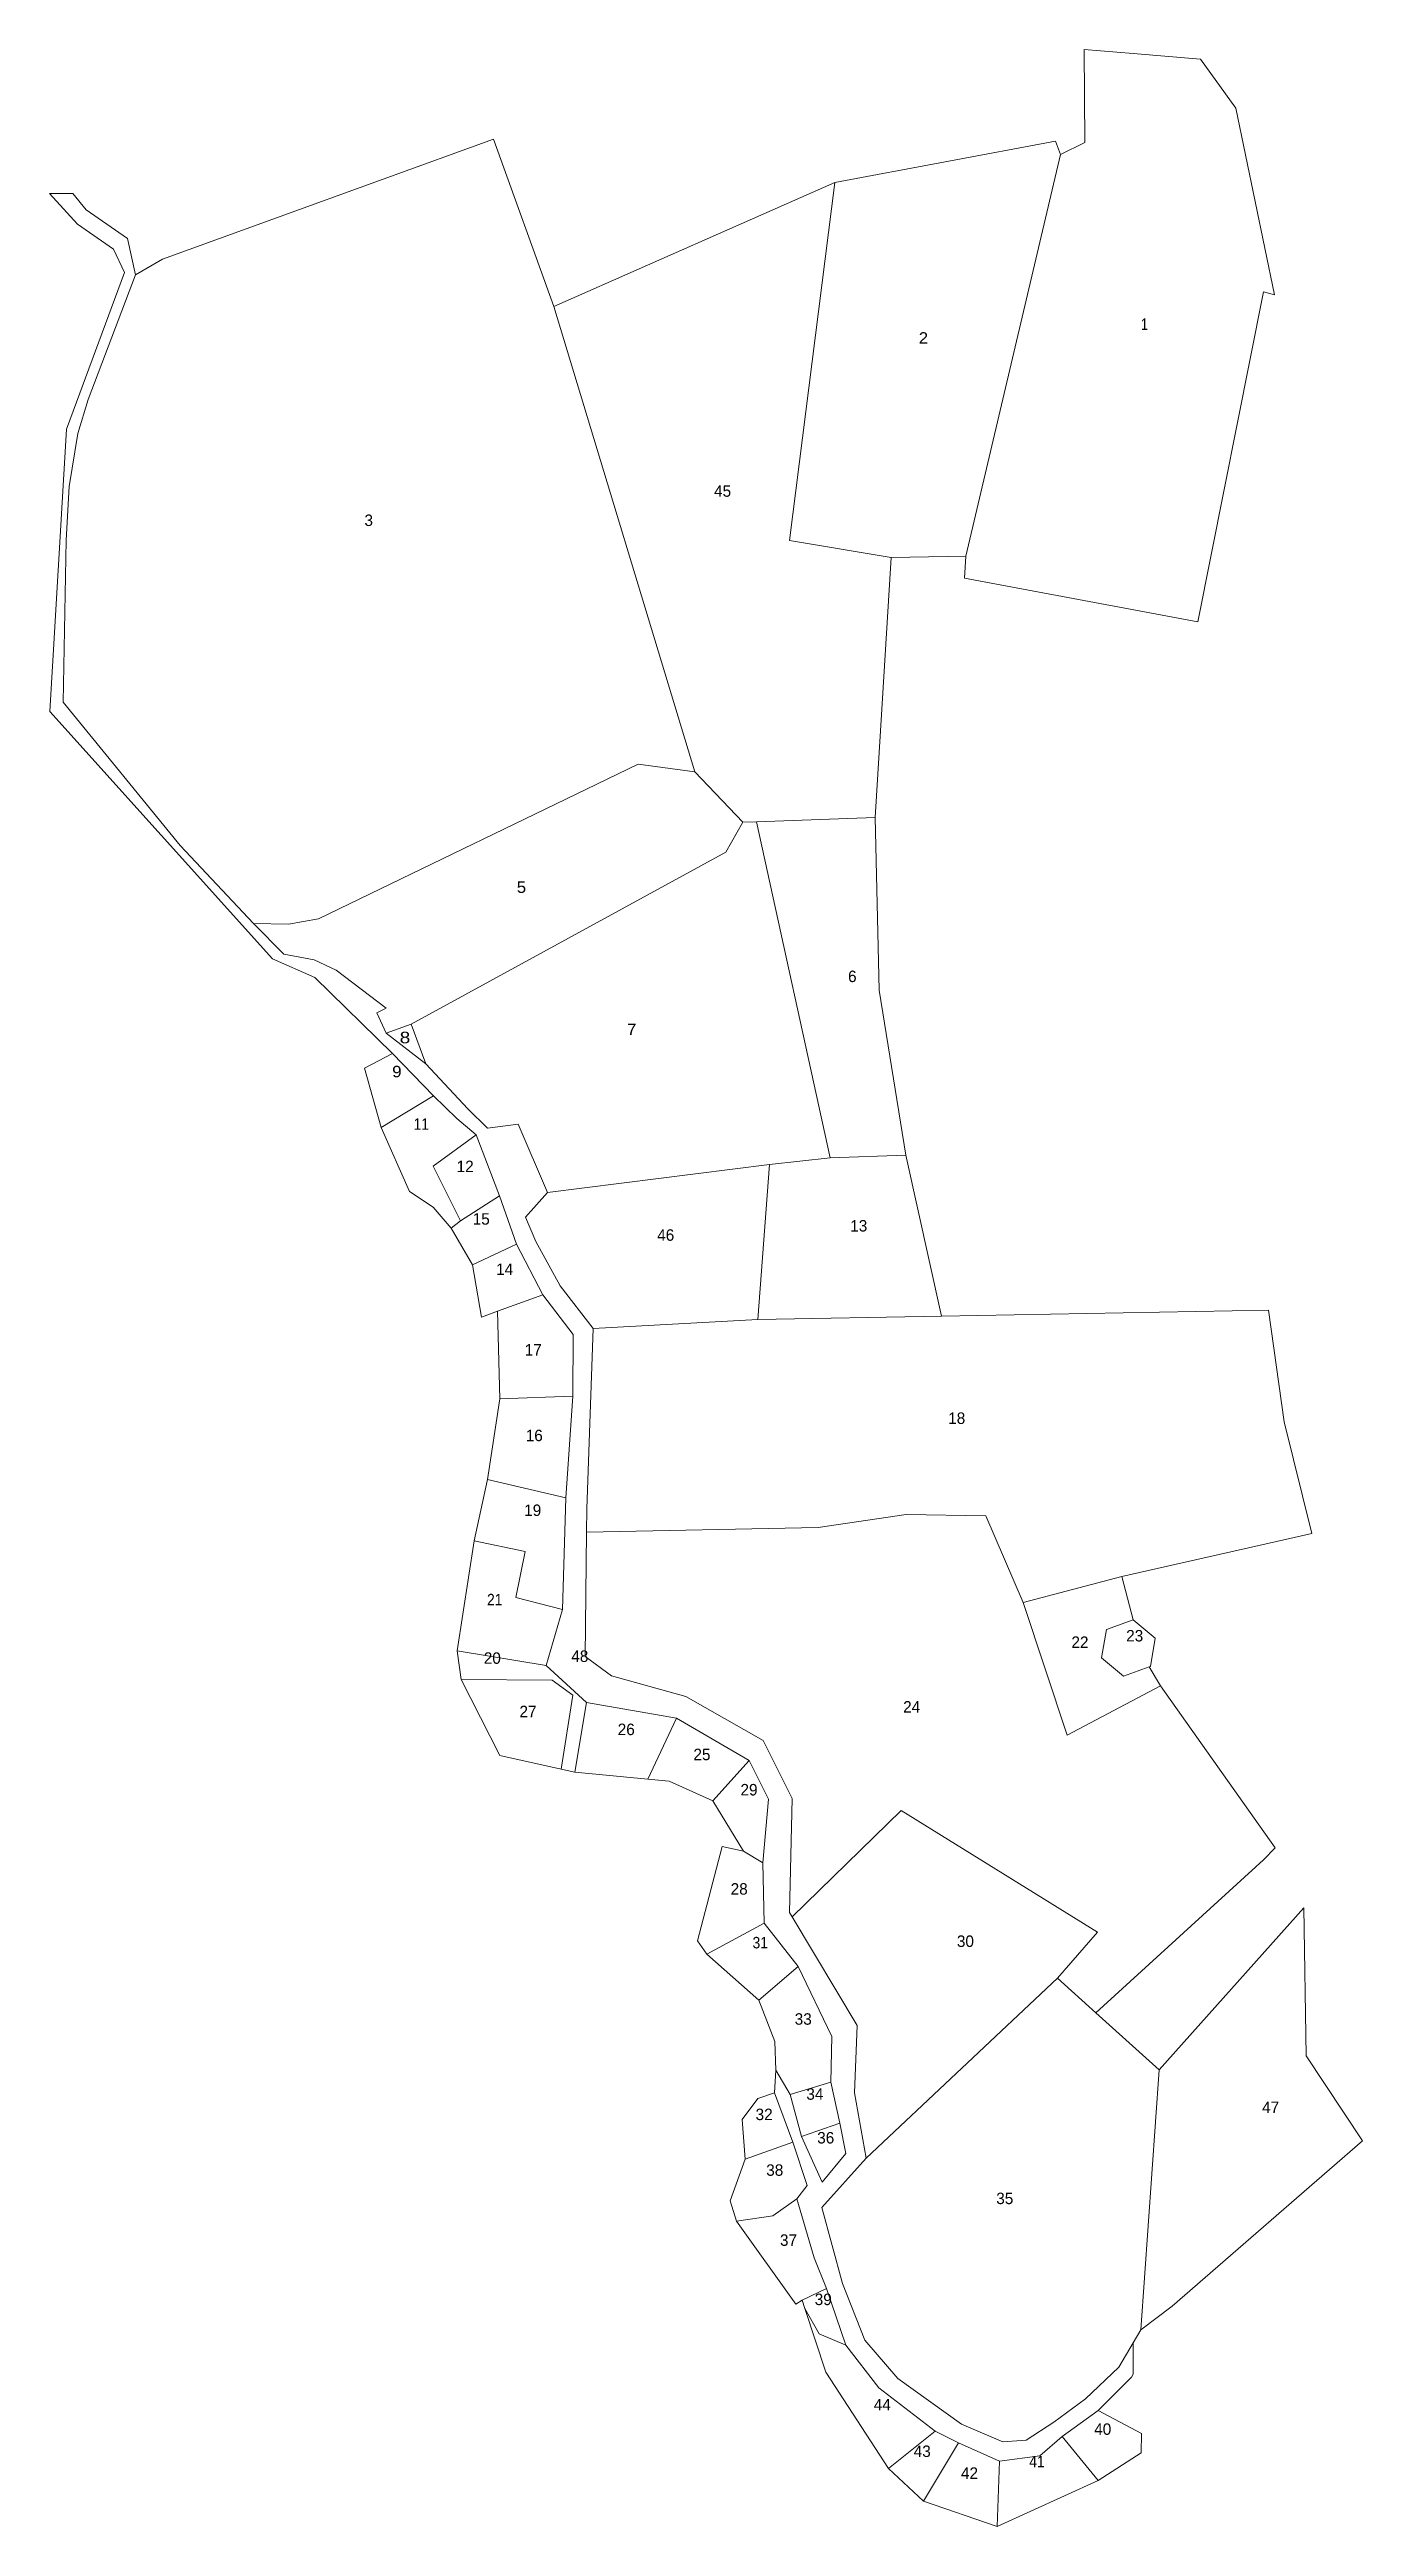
# Model space of a CAD drawing. Header units: metres. Extents: x 363311 to 363540, y 1838094 to 1838525.
import ezdxf

# ---------------------------------------------------------------- set-up
doc = ezdxf.new("R2010")
doc.units = ezdxf.units.M
doc.header["$LTSCALE"] = 0.8
doc.layers.add('10', color=7, linetype='Continuous', lineweight=13)
doc.layers.add('15', color=7, linetype='Continuous')

msp = doc.modelspace()

# ---------------------------------------------------------------- linework, layer by layer
at = {"layer": '10'}
for p, q in [((363491.47, 1838525.05), (363500, 1838524.36)), ((363500, 1838524.36), (363511.73, 1838523.4)), ((363487.34, 1838506.79), (363470.83, 1838436.77)), ((363399.06, 1838480.28), (363423.62, 1838399.24)), ((363455.01, 1838391.25), (363457.83, 1838436.54)), ((363457.83, 1838436.54), (363470.83, 1838436.77)), ((363434.38, 1838390.53), (363431.99, 1838390.45)), ((363455.01, 1838391.25), (363434.38, 1838390.53)), ((363447.21, 1838331.97), (363434.38, 1838390.53)), ((363357.41, 1838363.38), (363370.94, 1838350.18)), ((363369.81, 1838353.7), (363374.19, 1838355.27)), ((363369.81, 1838353.7), (363376.73, 1838348.37)), ((363374.19, 1838355.27), (363376.73, 1838348.37)), ((363378.09, 1838342.79), (363370.94, 1838350.18)), ((363389.57, 1838325.35), (363385.49, 1838335.98)), ((363436.6, 1838330.83), (363397.92, 1838325.96)), ((363447.21, 1838331.97), (363460.35, 1838332.47)), ((363466.58, 1838304.42), (363460.35, 1838332.47)), ((363389.57, 1838325.35), (363382.79, 1838321.03)), ((363389.57, 1838325.35), (363392.53, 1838316.93)), ((363384.84, 1838313.36), (363381.12, 1838319.73)), ((363389.23, 1838305.26), (363397.12, 1838308.1)), ((363389.65, 1838290.01), (363389.23, 1838305.26)), ((363434.59, 1838303.83), (363405.89, 1838302.26)), ((363434.59, 1838303.83), (363466.58, 1838304.42)), ((363466.58, 1838304.42), (363523.59, 1838305.48)), ((363405.89, 1838302.26), (363404.81, 1838270.84)), ((363387.49, 1838275.97), (363389.65, 1838290.01)), ((363385.16, 1838265.28), (363387.49, 1838275.97)), ((363387.49, 1838275.97), (363401.11, 1838272.79)), ((363401.11, 1838272.79), (363400.54, 1838253.31)), ((363382.21, 1838246.12), (363382.91, 1838241.11)), ((363404.71, 1838237.12), (363397.72, 1838243.57)), ((363389.61, 1838227.89), (363382.91, 1838241.11)), ((363402.68, 1838224.96), (363404.71, 1838237.12)), ((363404.71, 1838237.12), (363420.42, 1838234.41)), ((363415.43, 1838223.75), (363420.42, 1838234.41)), ((363420.42, 1838234.41), (363433.09, 1838226.98)), ((363426.72, 1838220), (363433.09, 1838226.98)), ((363415.43, 1838223.75), (363419.11, 1838223.4)), ((363426.72, 1838220), (363419.11, 1838223.4)), ((363432.09, 1838211.19), (363426.72, 1838220)), ((363428.39, 1838212), (363432.09, 1838211.19)), ((363432.09, 1838211.19), (363435.45, 1838209.2)), ((363435.45, 1838209.2), (363435.67, 1838198.67)), ((363425.7, 1838193.29), (363435.67, 1838198.67)), ((363435.67, 1838198.67), (363441.6, 1838191.15)), ((363434.78, 1838185.27), (363425.7, 1838193.29)), ((363434.78, 1838185.27), (363441.6, 1838191.15)), ((363486.82, 1838189.11), (363453.47, 1838157.74)), ((363486.82, 1838189.11), (363493.49, 1838183.08)), ((363493.49, 1838183.08), (363504.52, 1838173.11)), ((363437.48, 1838169.14), (363437.7, 1838173.08)), ((363440.23, 1838168.82), (363447.33, 1838170.95)), ((363447.33, 1838170.95), (363448.88, 1838163.83)), ((363501.34, 1838127.84), (363504.52, 1838173.11)), ((363442.2, 1838161.49), (363440.23, 1838168.82)), ((363442.2, 1838161.49), (363448.88, 1838163.83)), ((363441.22, 1838132.28), (363430.85, 1838146.77)), ((363441.22, 1838132.28), (363442.32, 1838132.99)), ((363442.32, 1838132.99), (363446.56, 1838135.05)), ((363446.56, 1838135.05), (363449.94, 1838125.14)), ((363465.5, 1838110.2), (363469.58, 1838108.17)), ((363501.36, 1838106.4), (363501.42, 1838109.79)), ((363463.47, 1838097.98), (363469.58, 1838108.17)), ((363469.58, 1838108.17), (363476.71, 1838104.96)), ((363463.47, 1838097.98), (363457.36, 1838103.66)), ((363476.31, 1838093.58), (363463.47, 1838097.98))]:
    msp.add_line(p, q, dxfattribs=at)
for points in [[(363491.47, 1838525.05), (363491.55, 1838508.88), (363487.34, 1838506.79), (363486.47, 1838509.08), (363448.01, 1838501.87)], [(363470.83, 1838436.77), (363470.62, 1838432.98), (363511.24, 1838425.37), (363522.69, 1838482.84), (363524.62, 1838482.31), (363517.91, 1838514.82), (363511.73, 1838523.4)], [(363448.01, 1838501.87), (363399.06, 1838480.28), (363388.51, 1838509.43), (363330.86, 1838488.56), (363326.16, 1838485.78), (363317.91, 1838464.11), (363316.09, 1838458.18), (363314.57, 1838448.94), (363314.06, 1838439.59), (363313.54, 1838411.35), (363333.91, 1838386.4), (363346.71, 1838372.82)], [(363311.16, 1838500), (363315.2, 1838500), (363317.55, 1838497.13), (363324.75, 1838492.15), (363326.16, 1838485.78)], [(363311.16, 1838500), (363316.05, 1838494.63), (363322.31, 1838490.3)], [(363457.83, 1838436.54), (363440.08, 1838439.53), (363448.01, 1838501.87)], [(363322.31, 1838490.3), (363324.23, 1838486.22), (363314.14, 1838458.92), (363311.24, 1838409.75), (363350.03, 1838366.63), (363357.41, 1838363.38)], [(363431.99, 1838390.45), (363423.62, 1838399.24), (363413.71, 1838400.59), (363358.06, 1838373.61), (363352.79, 1838372.67), (363346.71, 1838372.82)], [(363374.19, 1838355.27), (363429.02, 1838385.24), (363431.99, 1838390.45)], [(363455.01, 1838391.25), (363455.72, 1838361.22), (363460.35, 1838332.47)], [(363346.71, 1838372.82), (363351.98, 1838367.49), (363357.26, 1838366.47), (363361.09, 1838364.66), (363369.83, 1838358.05), (363368.21, 1838357.22), (363369.81, 1838353.7)], [(363368.93, 1838337.25), (363366.05, 1838347.63), (363370.94, 1838350.18)], [(363376.73, 1838348.37), (363384.04, 1838340.5), (363387.48, 1838337.17), (363392.81, 1838337.85), (363397.92, 1838325.96)], [(363447.21, 1838331.97), (363436.6, 1838330.83), (363434.59, 1838303.83)], [(363397.92, 1838325.96), (363394.12, 1838321.63), (363395.91, 1838317.39), (363400.12, 1838309.7), (363405.89, 1838302.26)], [(363384.84, 1838313.36), (363392.53, 1838316.93), (363397.12, 1838308.1)], [(363389.23, 1838305.26), (363386.41, 1838304.25), (363384.84, 1838313.36)], [(363397.12, 1838308.1), (363402.4, 1838301.24), (363402.35, 1838290.48)], [(363498, 1838259.05), (363531.13, 1838266.55), (363526.32, 1838285.99), (363523.59, 1838305.48)], [(363389.65, 1838290.01), (363402.35, 1838290.48), (363401.11, 1838272.79)], [(363404.5, 1838245.12), (363404.76, 1838266.81), (363404.81, 1838270.84)], [(363480.81, 1838254.54), (363474.31, 1838269.61), (363460.46, 1838269.86), (363445.1, 1838267.57), (363404.76, 1838266.81)], [(363400.54, 1838253.31), (363397.72, 1838243.57), (363382.21, 1838246.12), (363385.16, 1838265.28)], [(363385.16, 1838265.28), (363394.04, 1838263.4), (363392.44, 1838255.4), (363400.54, 1838253.31)], [(363502.77, 1838243.32), (363503, 1838243.4), (363503.85, 1838248.32), (363500.01, 1838251.53)], [(363404.5, 1838245.12), (363409.07, 1838241.76), (363422.06, 1838238.16), (363435.54, 1838230.47), (363440.59, 1838220.38), (363440.11, 1838200.55), (363440.59, 1838199.75)], [(363382.91, 1838241.11), (363398.73, 1838241.03), (363402.34, 1838238.39), (363400.32, 1838225.49)], [(363493.49, 1838183.08), (363522.7, 1838209.71), (363524.72, 1838211.78), (363504.78, 1838239.99)], [(363389.61, 1838227.89), (363400.32, 1838225.49), (363402.68, 1838224.96), (363415.43, 1838223.75)], [(363433.09, 1838226.98), (363436.44, 1838220.25), (363435.45, 1838209.2)], [(363486.82, 1838189.11), (363493.77, 1838197.13), (363459.54, 1838218.32), (363440.59, 1838199.75)], [(363425.7, 1838193.29), (363424.06, 1838195.57), (363428.39, 1838212)], [(363501.34, 1838127.84), (363506.78, 1838131.93), (363539.95, 1838160.77), (363530.14, 1838175.56), (363529.73, 1838201.37), (363504.52, 1838173.11)], [(363440.59, 1838199.75), (363451.9, 1838180.82), (363451.42, 1838169.1), (363453.47, 1838157.74)], [(363441.6, 1838191.15), (363447.51, 1838178.95), (363447.33, 1838170.95)], [(363440.23, 1838168.82), (363437.7, 1838173.08), (363437.56, 1838178.07), (363434.78, 1838185.27)], [(363440.71, 1838160.55), (363432.4, 1838157.59), (363431.87, 1838164.47), (363434.57, 1838168.14)], [(363434.57, 1838168.14), (363437.48, 1838169.14), (363440.71, 1838160.55)], [(363448.88, 1838163.83), (363449.9, 1838158.56), (363445.8, 1838153.58), (363442.2, 1838161.49)], [(363430.85, 1838146.77), (363429.76, 1838150.3), (363432.4, 1838157.59)], [(363440.71, 1838160.55), (363443.16, 1838152.99), (363441.38, 1838150.66)], [(363453.47, 1838157.74), (363445.75, 1838149.12), (363449.36, 1838135.91), (363453.21, 1838126.06), (363458.99, 1838119.33), (363470.05, 1838111.41), (363477.27, 1838108.35), (363481.36, 1838108.59), (363486.18, 1838111.72), (363491.71, 1838115.81), (363497.49, 1838121.34)], [(363430.85, 1838146.77), (363437.23, 1838147.67), (363441.38, 1838150.66)], [(363441.38, 1838150.66), (363444.4, 1838140.36), (363446.56, 1838135.05)], [(363442.32, 1838132.99), (363442.8, 1838131.53), (363446.44, 1838120.45)], [(363442.8, 1838131.53), (363445.26, 1838127.13), (363449.94, 1838125.14), (363455.67, 1838117.7), (363465.5, 1838110.2), (363457.36, 1838103.66), (363446.44, 1838120.45)], [(363497.49, 1838121.34), (363500, 1838125.58), (363501.34, 1838127.84)], [(363493.91, 1838113.76), (363499.69, 1838119.6), (363500, 1838120.09), (363500, 1838125.58)], [(363487.63, 1838109.27), (363493.91, 1838113.76), (363501.42, 1838109.79)], [(363476.71, 1838104.96), (363483.7, 1838105.87), (363487.63, 1838109.27)], [(363501.36, 1838106.4), (363493.91, 1838101.6), (363487.63, 1838109.27)], [(363493.91, 1838101.6), (363476.31, 1838093.58), (363476.71, 1838104.96)]]:
    msp.add_lwpolyline(points, dxfattribs=at)
for points in [[(363368.93, 1838337.25), (363378.09, 1838342.79), (363382.14, 1838338.86), (363385.49, 1838335.98), (363378.03, 1838330.56), (363382.79, 1838321.03), (363381.12, 1838319.73), (363378.03, 1838323.41), (363373.9, 1838326.15)], [(363480.81, 1838254.54), (363498, 1838259.05), (363500.01, 1838251.53), (363495.32, 1838249.8), (363494.47, 1838244.88), (363498.31, 1838241.67), (363502.77, 1838243.32), (363504.78, 1838239.99), (363488.48, 1838231.43)]]:
    msp.add_lwpolyline(points, close=True, dxfattribs=at)

# ---------------------------------------------------------------- texts
at = {"layer": '15'}
for s, width, p in [('1', 0.85, (363501.33, 1838476.21)), ('2', 1.1, (363462.62, 1838473.81)), ('5', 1.1, (363392.58, 1838378.14)), ('8', 1.25, (363372.17, 1838351.95)), ('7', 1.1, (363411.79, 1838353.37)), ('9', 1.1, (363370.87, 1838346.02)), ('11', 0.9, (363374.59, 1838336.87)), ('21', 0.9, (363387.4, 1838254.04)), ('31', 0.9, (363433.67, 1838194.28)), ('41', 0.9, (363481.88, 1838103.87))]:
    msp.add_text(s, height=2, dxfattribs=dict(at, width=width)).set_placement(p)
for s, p in [('45', (363426.96, 1838447.15)), ('3', (363366.04, 1838442.05)), ('6', (363450.31, 1838362.6)), ('12', (363382.1, 1838329.5)), ('15', (363384.9, 1838320.35)), ('13', (363450.69, 1838319.15)), ('46', (363417.05, 1838317.54)), ('14', (363388.97, 1838311.58)), ('17', (363393.96, 1838297.54)), ('18', (363467.76, 1838285.64)), ('16', (363394.14, 1838282.63)), ('19', (363393.87, 1838269.6)), ('22', (363489.23, 1838246.62)), ('23', (363498.77, 1838247.74)), ('20', (363386.83, 1838243.85)), ('48', (363402.08, 1838244.18)), ('27', (363393.05, 1838234.54)), ('24', (363459.91, 1838235.35)), ('26', (363410.17, 1838231.43)), ('25', (363423.36, 1838227.06)), ('29', (363431.56, 1838220.92)), ('28', (363429.85, 1838203.64)), ('30', (363469.27, 1838194.53)), ('33', (363441.01, 1838180.98)), ('32', (363434.2, 1838164.36)), ('34', (363443.04, 1838167.91)), ('47', (363522.46, 1838165.6)), ('36', (363444.93, 1838160.29)), ('38', (363436.05, 1838154.66)), ('35', (363476.13, 1838149.73)), ('37', (363438.45, 1838142.46)), ('39', (363444.5, 1838132.14)), ('44', (363454.79, 1838113.8)), ('40', (363493.2, 1838109.54)), ('43', (363461.75, 1838105.68)), ('42', (363469.98, 1838101.87))]:
    msp.add_text(s, height=2, dxfattribs=at).set_placement(p)

doc.saveas('drawing.dxf')
